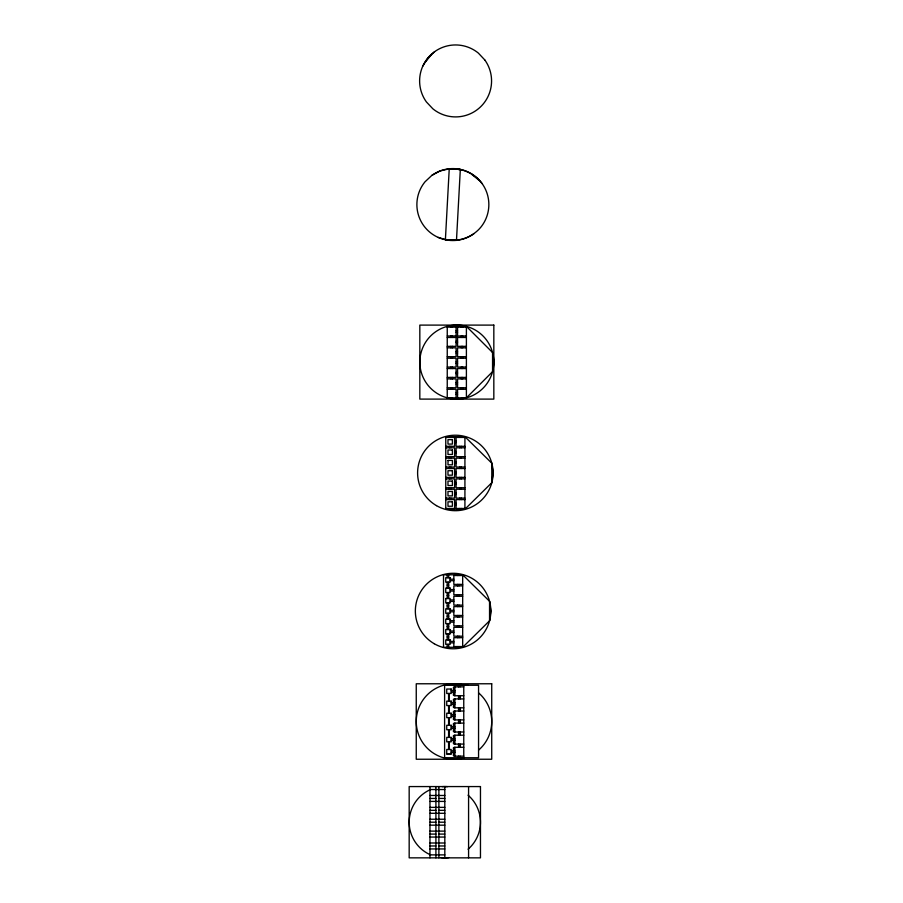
<?xml version="1.0" encoding="UTF-8"?>
<svg xmlns="http://www.w3.org/2000/svg" width="903" height="903" viewBox="0 0 903 903"><rect width="100%" height="100%" fill="white"/><g stroke="black" fill="none" stroke-linecap="round" stroke-linejoin="round"><path stroke-width="1.35" d="M473.894 233.742A35.962 35.962 0 0 1 424.997 181.83L431.837 175.396A35.962 35.962 0 0 1 480.735 227.308C472.19 237.489 458.419 242.331 445.405 239.555L449.242 168.793C461.862 167.721 474.47 173.387 482.044 183.535M492.564 371.675A37 37 0 0 0 447.245 326.367L447.245 397.839L456.828 399.103L466.399 397.839L492.564 371.675L493.828 362.103L492.564 352.52L466.399 326.367L447.245 326.367A37 37 0 0 0 430.663 388.267A37 37 0 0 0 492.564 371.675L492.564 352.52M491.796 482.71L493.083 472.946L491.796 463.183L464.921 436.691L445.766 436.691L445.766 509.202L464.921 509.202L491.796 482.71L491.796 463.183M489.55 620.801L490.837 611.038L489.55 601.274L462.675 574.782L443.52 574.782L443.52 647.293L462.675 647.293L489.55 620.801L489.55 601.274M422.785 66.179L427.729 58.198L434.557 51.753M425.257 62.183L431.137 54.97M431.837 175.396L440.1 170.949L449.242 168.793L460.327 169.392L456.489 240.164L445.405 239.555M447.245 327.1L456.083 327.1M457.561 327.1L466.399 327.1M456.083 330.803L457.561 330.803M456.083 332.281L457.561 332.281M447.245 335.984L456.083 335.984L456.083 326.367M466.399 335.984L457.561 335.984L457.561 326.367M450.924 336.717L452.403 336.717M461.241 336.717L462.72 336.717M447.245 337.462L456.083 337.462L456.083 346.346L447.245 346.346M466.399 337.462L457.561 337.462L457.561 346.346L466.399 346.346M456.083 341.165L457.561 341.165M456.083 342.643L457.561 342.643M450.924 347.079L452.403 347.079M461.241 347.079L462.72 347.079M447.245 347.824L456.083 347.824L456.083 356.696L447.245 356.696M466.399 347.824L457.561 347.824L457.561 356.696L466.399 356.696M456.083 351.527L457.561 351.527M456.083 353.005L457.561 353.005M450.924 357.441L452.403 357.441M461.241 357.441L462.72 357.441M447.245 358.186L456.083 358.186L456.083 367.058L447.245 367.058M466.399 358.186L457.561 358.186L457.561 367.058L466.399 367.058M456.083 361.877L457.561 361.877M456.083 363.356L457.561 363.356M450.924 367.803L452.403 367.803M461.241 367.803L462.72 367.803M447.245 368.537L456.083 368.537L456.083 377.42L447.245 377.42M466.399 368.537L457.561 368.537L457.561 377.42L466.399 377.42M456.083 372.239L457.561 372.239M456.083 373.718L457.561 373.718M450.924 378.165L452.403 378.165M461.241 378.165L462.72 378.165M447.245 378.899L456.083 378.899L456.083 387.782L447.245 387.782M466.399 378.899L457.561 378.899L457.561 387.782L466.399 387.782M456.083 382.601L457.561 382.601M456.083 384.08L457.561 384.08M450.924 388.516L452.403 388.516M461.241 388.516L462.72 388.516M447.245 389.261L456.083 389.261L456.083 397.839M466.399 389.261L457.561 389.261L457.561 397.839M456.083 392.805L457.561 392.805M456.083 394.295L457.561 394.295M447.245 397.839L466.399 397.839L466.399 326.367M445.766 437.424L454.604 437.424L454.604 446.308L445.766 446.308M464.921 437.424L456.083 437.424L456.083 446.308L464.921 446.308M454.604 441.127L456.083 441.127M454.604 442.605L456.083 442.605M449.446 447.053L450.924 447.053M459.762 447.053L461.241 447.053M445.766 447.786L454.604 447.786L454.604 456.67L445.766 456.67M464.921 447.786L456.083 447.786L456.083 456.67L464.921 456.67M454.604 451.489L456.083 451.489M454.604 452.967L456.083 452.967M449.446 457.403L450.924 457.403M459.762 457.403L461.241 457.403M445.766 458.148L454.604 458.148L454.604 467.032L445.766 467.032M464.921 458.148L456.083 458.148L456.083 467.032L464.921 467.032M454.604 461.851L456.083 461.851M454.604 463.329L456.083 463.329M449.446 467.765L450.924 467.765M459.762 467.765L461.241 467.765M445.766 468.51L454.604 468.51L454.604 477.382L445.766 477.382M464.921 468.51L456.083 468.51L456.083 477.382L464.921 477.382M454.604 472.213L456.083 472.213M454.604 473.691L456.083 473.691M449.446 478.127L450.924 478.127M459.762 478.127L461.241 478.127M445.766 478.872L454.604 478.872L454.604 487.744L445.766 487.744M464.921 478.872L456.083 478.872L456.083 487.744L464.921 487.744M454.604 482.563L456.083 482.563M454.604 484.042L456.083 484.042M449.446 488.489L450.924 488.489M459.762 488.489L461.241 488.489M445.766 489.223L454.604 489.223L454.604 498.106L445.766 498.106M464.921 489.223L456.083 489.223L456.083 498.106L464.921 498.106M454.604 492.925L456.083 492.925M454.604 494.404L456.083 494.404M449.446 498.851L450.924 498.851M459.762 498.851L461.241 498.851M445.766 499.585L454.604 499.585L454.604 508.468L445.766 508.468M464.921 499.585L456.083 499.585L456.083 508.468L464.921 508.468M454.604 503.287L456.083 503.287M454.604 504.766L456.083 504.766M462.675 575.516L453.837 575.516L453.837 584.399L462.675 584.399M450.145 579.218L453.837 579.218M450.145 580.697L453.837 580.697M447.199 585.133L448.678 585.133M457.516 585.133L458.995 585.133M462.675 585.878L453.837 585.878L453.837 594.761L462.675 594.761M450.145 589.58L453.837 589.58M450.145 591.059L453.837 591.059M447.199 595.529L448.678 595.529M457.516 595.495L458.995 595.495M462.675 596.24L453.837 596.24L453.837 605.123L462.675 605.123M450.157 599.942L453.837 599.942M450.157 601.421L453.837 601.421M447.199 605.857L448.678 605.857M457.516 605.857L458.995 605.857M462.675 606.602L453.837 606.602L453.837 615.474L462.675 615.474M450.145 610.293L453.837 610.293M450.145 611.782L453.837 611.782M447.199 616.218L448.678 616.218M457.516 616.218L458.995 616.218M462.675 616.952L453.837 616.952L453.837 625.835L462.675 625.835M450.145 620.654L453.837 620.654M450.145 622.133L453.837 622.133M447.199 626.58L448.678 626.58M457.516 626.58L458.995 626.58M462.675 627.314L453.837 627.314L453.837 636.197L462.675 636.197M450.145 631.016L453.837 631.016M450.145 632.495L453.837 632.495M447.199 636.942L448.678 636.942M457.516 636.942L458.995 636.942M462.675 637.676L453.837 637.676L453.837 646.559L462.675 646.559M450.145 641.378L453.837 641.378M450.145 642.857L453.837 642.857M467.777 685.208L444.603 685.208L444.603 757.764M444.603 685.253L478.556 685.253L478.556 757.764L444.603 757.73M463.758 686.856L454.186 686.856L454.186 690.547M451.184 690.558L454.92 690.547M451.184 692.037L454.92 692.037M463.758 695.728L454.186 695.728L454.186 692.037M458.555 697.33L460.033 697.33M463.758 698.933L454.186 698.933L454.186 702.636M451.184 702.636L454.92 702.636M451.184 704.114L454.92 704.114M463.758 707.817L454.186 707.817L454.186 704.114M458.555 709.419L460.033 709.419M463.758 711.022L454.186 711.022L454.186 714.725M451.184 714.725L454.92 714.725M451.184 716.203L454.92 716.203M463.758 719.905L454.186 719.905L454.186 716.203M458.555 721.508L460.033 721.508M463.758 723.111L454.186 723.111L454.186 726.813M451.184 726.813L454.92 726.813M451.184 728.292L454.92 728.292M463.758 731.994L454.186 731.994L454.186 728.292M458.555 733.597L460.033 733.597M463.758 735.2L454.186 735.2L454.186 738.902M451.184 738.902L454.92 738.902M451.184 740.381L454.92 740.381M463.758 744.083L454.186 744.083L454.186 740.381M458.555 745.686L460.033 745.686M463.758 747.289L454.186 747.289L454.186 750.98M451.184 750.98L454.92 750.98M451.184 752.47L454.92 752.47M446.737 753.915L451.184 753.949L451.184 749.479L446.737 749.479L446.737 753.915L451.184 753.915M463.758 756.161L454.186 756.161L454.186 752.47M429.963 789.538L444.818 789.538M429.963 795.475L444.818 795.475M429.963 798.444L435.912 798.444M438.881 798.444L444.818 798.444M429.963 801.412L444.818 801.412M429.963 807.361L444.818 807.361M429.963 810.33L435.912 810.33M438.881 810.33L444.818 810.33M429.963 813.298L444.818 813.298M429.963 819.235L444.818 819.235M429.963 822.204L435.912 822.204M438.881 822.204L444.818 822.204M429.963 825.173L444.818 825.173M429.963 831.121L444.818 831.121M429.963 834.09L435.912 834.09M438.881 834.09L444.818 834.09M429.963 837.058L444.818 837.058M429.963 842.996L444.818 842.996M429.963 845.964L435.912 845.964M438.881 845.964L444.818 845.964M429.963 848.944L444.818 848.944M429.963 854.881L444.818 854.881M456.489 240.356L447.109 240.074L438.113 237.376M449.242 168.793L455.71 169.324M458.295 169.538L460.88 169.753M471.614 174.234L478.827 180.126M468.578 786.569L468.578 857.85M464.921 436.691L464.921 509.202M462.72 326.367L462.72 327.1M462.72 335.984L462.72 337.462M462.72 346.346L462.72 347.824M462.72 356.696L462.72 358.186M462.72 367.058L462.72 368.537M462.72 377.42L462.72 378.899M462.72 387.782L462.72 389.261M462.675 574.782L462.675 647.293M461.241 326.367L461.241 327.1M461.241 335.984L461.241 337.462M461.241 346.346L461.241 347.824M461.241 356.696L461.241 358.186M461.241 367.058L461.241 368.537M461.241 377.42L461.241 378.899M461.241 387.782L461.241 389.261M461.241 436.691L461.241 437.424M461.241 446.308L461.241 447.786M461.241 456.67L461.241 458.148M461.241 467.032L461.241 468.51M461.241 477.382L461.241 478.872M461.241 487.744L461.241 489.223M461.241 498.106L461.241 499.585M461.241 508.468L461.241 509.202M460.033 685.253L460.033 686.856M460.033 695.728L460.033 698.933M460.033 707.817L460.033 711.022M460.033 719.905L460.033 723.111M460.033 731.994L460.033 735.2M460.033 744.083L460.033 747.289M460.033 756.161L460.033 757.764M459.762 436.691L459.762 437.424M459.762 446.308L459.762 447.786M459.762 456.67L459.762 458.148M459.762 467.032L459.762 468.51M459.762 477.382L459.762 478.872M459.762 487.744L459.762 489.223M459.762 498.106L459.762 499.585M459.762 508.468L459.762 509.202M458.995 574.782L458.995 575.516M458.995 584.399L458.995 585.878M458.995 594.761L458.995 596.24M458.995 605.123L458.995 606.602M458.995 615.474L458.995 616.952M458.995 625.835L458.995 627.314M458.995 636.197L458.995 637.676M458.995 646.559L458.995 647.293M458.555 685.253L458.555 686.856M458.555 695.728L458.555 698.933M458.555 707.817L458.555 711.022M458.555 719.905L458.555 723.111M458.555 731.994L458.555 735.2M458.555 744.083L458.555 747.289M458.555 756.161L458.555 757.764M457.516 574.782L457.516 575.516M457.516 584.399L457.516 585.878M457.516 594.761L457.516 596.24M457.516 605.123L457.516 606.602M457.516 615.474L457.516 616.952M457.516 625.835L457.516 627.314M457.516 636.197L457.516 637.676M457.516 646.559L457.516 647.293M456.828 330.803L456.828 332.281M456.828 341.165L456.828 342.643M456.828 351.527L456.828 353.005M456.828 361.877L456.828 363.356M456.828 372.239L456.828 373.718M456.828 382.601L456.828 384.08M456.828 392.805L456.828 394.295M455.338 441.127L455.338 442.605M455.338 451.489L455.338 452.967M455.338 461.851L455.338 463.329M455.338 472.213L455.338 473.691M455.338 482.563L455.338 484.042M455.338 492.925L455.338 494.404M455.338 503.287L455.338 504.766M454.92 686.856L454.92 695.728M454.92 698.933L454.92 707.817M454.92 711.022L454.92 719.905M454.92 723.111L454.92 731.994M454.92 735.2L454.92 744.083M454.92 747.289L454.92 756.161M453.441 687.217L453.441 690.547M453.441 692.037L453.441 695.366M453.441 699.306L453.441 702.636M453.441 704.114L453.441 707.444M453.441 711.395L453.441 714.725M453.441 716.203L453.441 719.533M453.441 723.484L453.441 726.813M453.441 728.292L453.441 731.622M453.441 735.573L453.441 738.902M453.441 740.381L453.441 743.711M453.441 747.65L453.441 750.98M453.441 752.47L453.441 755.8M452.403 326.367L452.403 327.1M452.403 335.984L452.403 337.462M452.403 346.346L452.403 347.824M452.403 356.696L452.403 358.186M452.403 367.058L452.403 368.537M452.403 377.42L452.403 378.899M452.403 387.782L452.403 389.261M450.924 326.367L450.924 327.1M450.924 335.984L450.924 337.462M450.924 346.346L450.924 347.824M450.924 356.696L450.924 358.186M450.924 367.058L450.924 368.537M450.924 377.42L450.924 378.899M450.924 387.782L450.924 389.261M450.924 436.691L450.924 437.424M450.924 446.308L450.924 447.786M450.924 456.67L450.924 458.148M450.924 467.032L450.924 468.51M450.924 477.382L450.924 478.872M450.924 487.744L450.924 489.223M450.924 498.106L450.924 499.585M450.924 508.468L450.924 509.202M449.446 436.691L449.446 437.424M449.446 446.308L449.446 447.786M449.446 456.67L449.446 458.148M449.446 467.032L449.446 468.51M449.446 477.382L449.446 478.872M449.446 487.744L449.446 489.223M449.446 498.106L449.446 499.585M449.446 508.468L449.446 509.202M449.333 693.481L449.333 701.134M449.333 705.57L449.333 713.212M449.333 717.659L449.333 725.301M449.333 729.748L449.333 737.39M449.333 741.826L449.333 749.479M448.678 574.782L448.678 577.739M448.678 582.175L448.678 588.101M448.678 592.537L448.678 598.508M448.678 602.911L448.678 608.814M448.678 613.261L448.678 619.176M448.678 623.612L448.678 629.538M448.678 633.974L448.678 639.9M448.678 644.336L448.678 647.293M448.588 693.481L448.588 701.134M448.588 705.57L448.588 713.212M448.588 717.659L448.588 725.301M448.588 729.748L448.588 737.39M448.588 741.826L448.588 749.479M447.199 574.782L447.199 577.739M447.199 582.175L447.199 588.101M447.199 592.537L447.199 598.508M447.199 602.911L447.199 608.814M447.199 613.261L447.199 619.176M447.199 623.612L447.199 629.538M447.199 633.974L447.199 639.9M447.199 644.336L447.199 647.293M444.818 786.569L444.818 857.85M438.881 786.569L438.881 857.85M435.912 786.569L435.912 857.85M429.963 786.569L429.963 857.85M468.07 795.193A35.646 35.646 0 0 1 468.07 849.215M448.802 857.624A35.646 35.646 0 0 1 440.833 857.624M430.562 854.87A35.646 35.646 0 0 1 430.562 789.538M442.165 786.66A35.646 35.646 0 0 1 447.47 786.66M478.613 692.906A37.734 37.734 0 0 1 478.613 750.111M445.789 598.508L445.743 602.911L450.157 602.911L450.157 598.508L445.789 598.508M448.035 460.417L447.99 464.819L452.403 464.819L452.403 460.417L448.035 460.417M493.828 325.103L419.827 325.103L419.827 399.103L493.828 399.103L493.828 325.103M452.392 439.648L447.978 439.648L447.978 444.084L452.392 444.084L452.392 439.648M452.392 450.01L447.978 450.01L447.978 454.446L452.392 454.446L452.392 450.01M452.392 470.723L447.978 470.723L447.978 475.17L452.392 475.17L452.392 470.723M452.392 481.085L447.978 481.085L447.978 485.532L452.392 485.532L452.392 481.085M452.392 491.446L447.978 491.446L447.978 495.882L452.392 495.882L452.392 491.446M452.392 501.808L447.978 501.808L447.978 506.244L452.392 506.244L452.392 501.808M450.145 577.739L445.732 577.739L445.732 582.175L450.145 582.175L450.145 577.739M450.145 588.101L445.732 588.101L445.732 592.537L450.145 592.537L450.145 588.101M450.145 608.814L445.732 608.814L445.732 613.261L450.145 613.261L450.145 608.814M450.145 619.176L445.732 619.176L445.732 623.612L450.145 623.612L450.145 619.176M450.145 629.538L445.732 629.538L445.732 633.974L450.145 633.974L450.145 629.538M450.145 639.9L445.732 639.9L445.732 644.336L450.145 644.336L450.145 639.9M491.729 683.774L416.249 683.774L416.249 759.242L491.729 759.242L491.729 683.774M451.184 689.045L446.737 689.045L446.737 693.481L451.184 693.481L451.184 689.045M451.184 701.134L446.737 701.134L446.737 705.57L451.184 705.57L451.184 701.134M451.184 713.212L446.737 713.212L446.737 717.659L451.184 717.659L451.184 713.212M451.184 725.301L446.737 725.301L446.737 729.748L451.184 729.748L451.184 725.301M451.184 737.39L446.737 737.39L446.737 741.826L451.184 741.826L451.184 737.39M480.464 786.569L409.172 786.569L409.172 857.85L480.464 857.85L480.464 786.569M456.828 336.717L455.507 335.984L456.828 336.717M484.764 59.903L478.33 53.063A35.962 35.962 0 0 0 426.419 101.96L432.853 108.8A35.962 35.962 0 0 0 484.764 59.903M463.758 757.967L463.758 685.05A37.734 37.734 0 0 0 416.249 721.508A37.734 37.734 0 0 0 463.758 757.967M436.476 505.635A37.734 37.734 0 0 0 493.083 472.946A37.734 37.734 0 0 0 436.476 440.269A37.734 37.734 0 0 0 436.476 505.635M434.23 643.726A37.734 37.734 0 0 0 490.837 611.038A37.734 37.734 0 0 0 434.23 578.349A37.734 37.734 0 0 0 434.23 643.726"/></g></svg>
